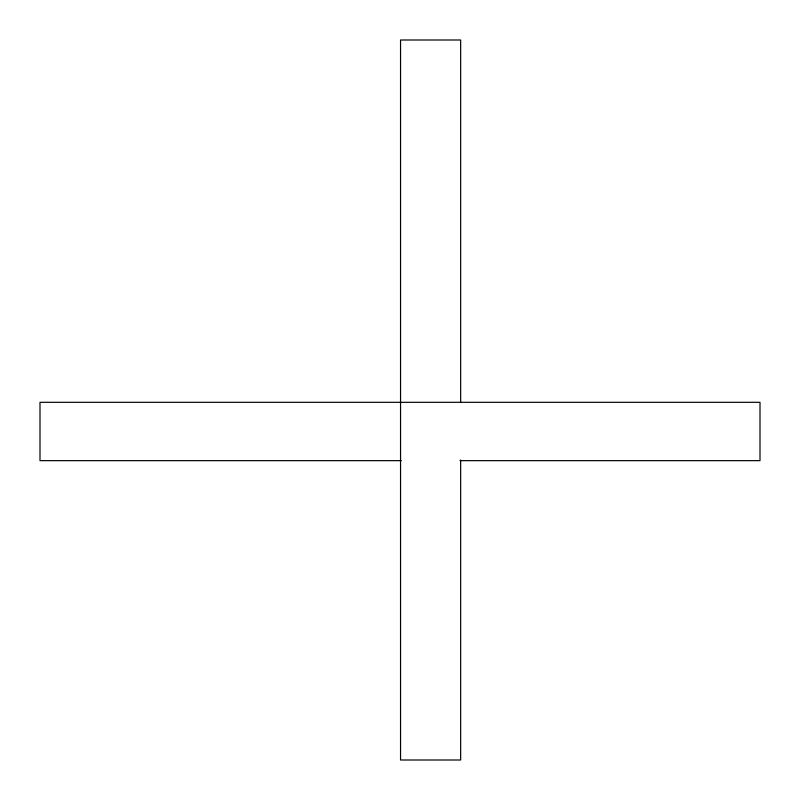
<?xml version="1.0" encoding="UTF-8"?>
<svg xmlns="http://www.w3.org/2000/svg" width="800" height="800" viewBox="0 0 800 800"><rect width="100%" height="100%" fill="white"/><g stroke="black" fill="none" stroke-linecap="round" stroke-linejoin="round"><path stroke-width="1.2" d="M401.25 460.65L40 460.65L40 402.31L760 402.31L760 460.65L460 460.65M460.65 402.5L460.65 40L400.55 40L400.55 760L460.65 760L460.65 460"/></g></svg>
